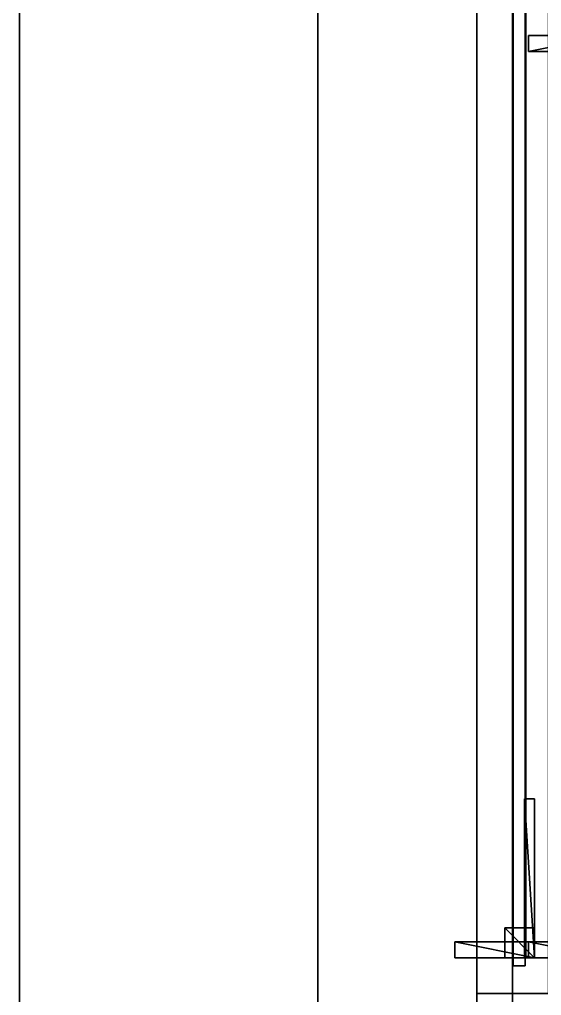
# Model space of a CAD drawing. Extents: x 0 to 3022, y -4615 to 0.
# Drawn here: x 0 to 262.5, y -2966.4 to -2475.4 of the extents above; entities that cross this region are included whole.
import ezdxf

# ---------------------------------------------------------------- set-up
doc = ezdxf.new("R2010")
doc.units = 0
for name, color, linetype in [('LAYER0', 7, 'CONTINUOUS'), ('LAYER1', 7, 'CONTINUOUS'), ('LAYER10', 253, 'CONTINUOUS'), ('LAYER11', 253, 'CONTINUOUS'), ('LAYER12', 253, 'CONTINUOUS'), ('LAYER13', 253, 'CONTINUOUS'), ('LAYER14', 253, 'CONTINUOUS'), ('LAYER15', 253, 'CONTINUOUS'), ('LAYER2', 7, 'CONTINUOUS'), ('LAYER3', 7, 'CONTINUOUS'), ('LAYER32', 7, 'CONTINUOUS'), ('LAYER4', 7, 'CONTINUOUS'), ('LAYER47', 253, 'CONTINUOUS'), ('LAYER494', 253, 'CONTINUOUS'), ('LAYER5', 7, 'CONTINUOUS'), ('LAYER502', 253, 'CONTINUOUS'), ('LAYER6', 7, 'CONTINUOUS'), ('LAYER660', 7, 'CONTINUOUS'), ('LAYER661', 7, 'CONTINUOUS'), ('LAYER662', 7, 'CONTINUOUS'), ('LAYER663', 7, 'CONTINUOUS'), ('LAYER702', 253, 'CONTINUOUS'), ('LAYER792', 253, 'CONTINUOUS'), ('LAYER8', 2, 'CONTINUOUS'), ('LAYER9', 7, 'CONTINUOUS')]:
    doc.layers.add(name, color=color, linetype=linetype)

msp = doc.modelspace()

# ---------------------------------------------------------------- linework, layer by layer
at = {"layer": 'LAYER0', "invisible_edges": 1}
for points in [[(2992, 0), (0, -4167.22), (0, 0), (2992, 0)], [(0, 0, 5), (0, -4167.22), (0, -4167.22, 5), (0, 0, 5)], [(0, -4167.22), (0, 0, 5), (0, 0), (0, -4167.22)], [(2992, -4162.78, 5), (0, 0, 5), (0, -4167.22, 5), (2992, -4162.78, 5)], [(0, 0, 5), (2992, -4162.78, 5), (2992, 0, 5), (0, 0, 5)], [(0, -4167.22), (2992, 0), (2992, -4162.78), (0, -4167.22)]]:
    msp.add_3dface(points, dxfattribs=at)
at = {"layer": 'LAYER1'}
for points, invisible_edges in [([(150, -150, 5), (0, -4167.22, 5), (0, 0, 5), (150, -150, 5)], 5), ([(0, 0, 2611), (0, -4167.22, 5), (0, -4167.22, 2611), (0, 0, 2611)], 1), ([(0, -4167.22, 5), (0, 0, 2611), (0, 0, 5), (0, -4167.22, 5)], 1), ([(0, -4167.22, 5), (150, -150, 5), (150, -4017, 5), (0, -4167.22, 5)], 5), ([(150, -150, 5), (150, -4017, 2611), (150, -4017, 5), (150, -150, 5)], 1), ([(150, -4017, 2611), (150, -150, 5), (150, -150, 2611), (150, -4017, 2611)], 1)]:
    msp.add_3dface(points, dxfattribs=dict(at, invisible_edges=invisible_edges))
at = {"layer": 'LAYER10'}
for points in [[(259, -2932.406, 2498), (244, -2932.406, 2498), (259, -2932.406, 2513), (259, -2932.406, 2498)], [(259, -2932.406, 2513), (244, -2932.406, 2498), (244, -2932.406, 2513), (259, -2932.406, 2513)], [(259, -2932.406, 2513), (244, -2932.406, 2513), (259, -2947.406, 2513), (259, -2932.406, 2513)], [(259, -2947.406, 2513), (244, -2932.406, 2513), (244, -2947.406, 2513), (259, -2947.406, 2513)], [(259, -2932.406, 2498), (259, -2947.406, 2498), (244, -2932.406, 2498), (259, -2932.406, 2498)], [(244, -2932.406, 2498), (259, -2947.406, 2498), (244, -2947.406, 2498), (244, -2932.406, 2498)], [(244, -2932.406, 2498), (244, -2947.406, 2498), (244, -2932.406, 2513), (244, -2932.406, 2498)], [(244, -2932.406, 2513), (244, -2947.406, 2498), (244, -2947.406, 2513), (244, -2932.406, 2513)], [(259, -2932.406, 2513), (259, -2947.406, 2513), (259, -2932.406, 2498), (259, -2932.406, 2513)], [(259, -2932.406, 2498), (259, -2947.406, 2513), (259, -2947.406, 2498), (259, -2932.406, 2498)], [(259, -2947.406, 2513), (244, -2947.406, 2513), (259, -2947.406, 2498), (259, -2947.406, 2513)], [(259, -2947.406, 2498), (244, -2947.406, 2513), (244, -2947.406, 2498), (259, -2947.406, 2498)]]:
    msp.add_3dface(points, dxfattribs=at)
at = {"layer": 'LAYER11'}
for points in [[(259, -2932.406, 2498), (244, -2932.406, 2498), (259, -2932.406, 2513), (259, -2932.406, 2498)], [(259, -2932.406, 2513), (244, -2932.406, 2498), (244, -2932.406, 2513), (259, -2932.406, 2513)], [(259, -2932.406, 2513), (244, -2932.406, 2513), (259, -2947.406, 2513), (259, -2932.406, 2513)], [(259, -2947.406, 2513), (244, -2932.406, 2513), (244, -2947.406, 2513), (259, -2947.406, 2513)], [(259, -2932.406, 2498), (259, -2947.406, 2498), (244, -2932.406, 2498), (259, -2932.406, 2498)], [(244, -2932.406, 2498), (259, -2947.406, 2498), (244, -2947.406, 2498), (244, -2932.406, 2498)], [(244, -2932.406, 2498), (244, -2947.406, 2498), (244, -2932.406, 2513), (244, -2932.406, 2498)], [(244, -2932.406, 2513), (244, -2947.406, 2498), (244, -2947.406, 2513), (244, -2932.406, 2513)], [(259, -2932.406, 2513), (259, -2947.406, 2513), (259, -2932.406, 2498), (259, -2932.406, 2513)], [(259, -2932.406, 2498), (259, -2947.406, 2513), (259, -2947.406, 2498), (259, -2932.406, 2498)], [(259, -2947.406, 2513), (244, -2947.406, 2513), (259, -2947.406, 2498), (259, -2947.406, 2513)], [(259, -2947.406, 2498), (244, -2947.406, 2513), (244, -2947.406, 2498), (259, -2947.406, 2498)]]:
    msp.add_3dface(points, dxfattribs=at)
at = {"layer": 'LAYER12'}
for points in [[(259, -2932.406, 2498), (244, -2932.406, 2498), (259, -2932.406, 2513), (259, -2932.406, 2498)], [(259, -2932.406, 2513), (244, -2932.406, 2498), (244, -2932.406, 2513), (259, -2932.406, 2513)], [(259, -2932.406, 2513), (244, -2932.406, 2513), (259, -2947.406, 2513), (259, -2932.406, 2513)], [(259, -2947.406, 2513), (244, -2932.406, 2513), (244, -2947.406, 2513), (259, -2947.406, 2513)], [(259, -2932.406, 2498), (259, -2947.406, 2498), (244, -2932.406, 2498), (259, -2932.406, 2498)], [(244, -2932.406, 2498), (259, -2947.406, 2498), (244, -2947.406, 2498), (244, -2932.406, 2498)], [(244, -2932.406, 2498), (244, -2947.406, 2498), (244, -2932.406, 2513), (244, -2932.406, 2498)], [(244, -2932.406, 2513), (244, -2947.406, 2498), (244, -2947.406, 2513), (244, -2932.406, 2513)], [(259, -2932.406, 2513), (259, -2947.406, 2513), (259, -2932.406, 2498), (259, -2932.406, 2513)], [(259, -2932.406, 2498), (259, -2947.406, 2513), (259, -2947.406, 2498), (259, -2932.406, 2498)], [(259, -2947.406, 2513), (244, -2947.406, 2513), (259, -2947.406, 2498), (259, -2947.406, 2513)], [(259, -2947.406, 2498), (244, -2947.406, 2513), (244, -2947.406, 2498), (259, -2947.406, 2498)]]:
    msp.add_3dface(points, dxfattribs=at)
at = {"layer": 'LAYER13'}
for points in [[(259, -2932.406, 2498), (244, -2932.406, 2498), (259, -2932.406, 2513), (259, -2932.406, 2498)], [(259, -2932.406, 2513), (244, -2932.406, 2498), (244, -2932.406, 2513), (259, -2932.406, 2513)], [(259, -2932.406, 2513), (244, -2932.406, 2513), (259, -2947.406, 2513), (259, -2932.406, 2513)], [(259, -2947.406, 2513), (244, -2932.406, 2513), (244, -2947.406, 2513), (259, -2947.406, 2513)], [(259, -2932.406, 2498), (259, -2947.406, 2498), (244, -2932.406, 2498), (259, -2932.406, 2498)], [(244, -2932.406, 2498), (259, -2947.406, 2498), (244, -2947.406, 2498), (244, -2932.406, 2498)], [(244, -2932.406, 2498), (244, -2947.406, 2498), (244, -2932.406, 2513), (244, -2932.406, 2498)], [(244, -2932.406, 2513), (244, -2947.406, 2498), (244, -2947.406, 2513), (244, -2932.406, 2513)], [(259, -2932.406, 2513), (259, -2947.406, 2513), (259, -2932.406, 2498), (259, -2932.406, 2513)], [(259, -2932.406, 2498), (259, -2947.406, 2513), (259, -2947.406, 2498), (259, -2932.406, 2498)], [(259, -2947.406, 2513), (244, -2947.406, 2513), (259, -2947.406, 2498), (259, -2947.406, 2513)], [(259, -2947.406, 2498), (244, -2947.406, 2513), (244, -2947.406, 2498), (259, -2947.406, 2498)]]:
    msp.add_3dface(points, dxfattribs=at)
at = {"layer": 'LAYER14'}
for points in [[(259, -2939.406, 2505), (219, -2939.406, 2505), (259, -2939.406, 2513), (259, -2939.406, 2505)], [(259, -2939.406, 2513), (219, -2939.406, 2505), (219, -2939.406, 2513), (259, -2939.406, 2513)], [(259, -2939.406, 2513), (219, -2939.406, 2513), (259, -2947.406, 2513), (259, -2939.406, 2513)], [(259, -2947.406, 2513), (219, -2939.406, 2513), (219, -2947.406, 2513), (259, -2947.406, 2513)], [(259, -2939.406, 2505), (259, -2947.406, 2505), (219, -2939.406, 2505), (259, -2939.406, 2505)], [(219, -2939.406, 2505), (259, -2947.406, 2505), (219, -2947.406, 2505), (219, -2939.406, 2505)], [(219, -2939.406, 2505), (219, -2947.406, 2505), (219, -2939.406, 2513), (219, -2939.406, 2505)], [(219, -2939.406, 2513), (219, -2947.406, 2505), (219, -2947.406, 2513), (219, -2939.406, 2513)], [(259, -2939.406, 2513), (259, -2947.406, 2513), (259, -2939.406, 2505), (259, -2939.406, 2513)], [(259, -2939.406, 2505), (259, -2947.406, 2513), (259, -2947.406, 2505), (259, -2939.406, 2505)], [(259, -2947.406, 2513), (219, -2947.406, 2513), (259, -2947.406, 2505), (259, -2947.406, 2513)], [(259, -2947.406, 2505), (219, -2947.406, 2513), (219, -2947.406, 2505), (259, -2947.406, 2505)]]:
    msp.add_3dface(points, dxfattribs=at)
at = {"layer": 'LAYER15'}
for points in [[(259, -2867.406, 2497), (254, -2867.406, 2497), (259, -2867.406, 2513), (259, -2867.406, 2497)], [(259, -2867.406, 2513), (254, -2867.406, 2497), (254, -2867.406, 2513), (259, -2867.406, 2513)], [(259, -2867.406, 2513), (254, -2867.406, 2513), (259, -2947.406, 2513), (259, -2867.406, 2513)], [(259, -2947.406, 2513), (254, -2867.406, 2513), (254, -2947.406, 2513), (259, -2947.406, 2513)], [(259, -2867.406, 2497), (259, -2947.406, 2497), (254, -2867.406, 2497), (259, -2867.406, 2497)], [(254, -2867.406, 2497), (259, -2947.406, 2497), (254, -2947.406, 2497), (254, -2867.406, 2497)], [(254, -2867.406, 2497), (254, -2947.406, 2497), (254, -2867.406, 2513), (254, -2867.406, 2497)], [(254, -2867.406, 2513), (254, -2947.406, 2497), (254, -2947.406, 2513), (254, -2867.406, 2513)], [(259, -2867.406, 2513), (259, -2947.406, 2513), (259, -2867.406, 2497), (259, -2867.406, 2513)], [(259, -2867.406, 2497), (259, -2947.406, 2513), (259, -2947.406, 2497), (259, -2867.406, 2497)], [(259, -2947.406, 2513), (254, -2947.406, 2513), (259, -2947.406, 2497), (259, -2947.406, 2513)], [(259, -2947.406, 2497), (254, -2947.406, 2513), (254, -2947.406, 2497), (259, -2947.406, 2497)]]:
    msp.add_3dface(points, dxfattribs=at)
at = {"layer": 'LAYER2', "invisible_edges": 1}
for points in [[(230, -1911.406, 2536), (230, -2947.406, 2416), (230, -2947.406, 2536), (230, -1911.406, 2536)], [(230, -2947.406, 2416), (230, -1911.406, 2536), (230, -1911.406, 2416), (230, -2947.406, 2416)], [(248, -1911.406, 2416), (230, -2947.406, 2416), (230, -1911.406, 2416), (248, -1911.406, 2416)], [(230, -2947.406, 2416), (248, -1911.406, 2416), (248, -2947.406, 2416), (230, -2947.406, 2416)], [(248, -2947.406, 2536), (230, -1911.406, 2536), (230, -2947.406, 2536), (248, -2947.406, 2536)], [(230, -1911.406, 2536), (248, -2947.406, 2536), (248, -1911.406, 2536), (230, -1911.406, 2536)], [(248, -1911.406, 2416), (248, -2947.406, 2536), (248, -2947.406, 2416), (248, -1911.406, 2416)], [(248, -2947.406, 2536), (248, -1911.406, 2416), (248, -1911.406, 2536), (248, -2947.406, 2536)], [(248, -2947.406, 2536), (230, -2947.406, 2416), (248, -2947.406, 2416), (248, -2947.406, 2536)], [(230, -2947.406, 2416), (248, -2947.406, 2536), (230, -2947.406, 2536), (230, -2947.406, 2416)]]:
    msp.add_3dface(points, dxfattribs=at)
at = {"layer": 'LAYER3', "invisible_edges": 1}
for points in [[(230, -2947.406, 2554), (700, -1911.406, 2554), (230, -1911.406, 2554), (230, -2947.406, 2554)], [(700, -1911.406, 2554), (230, -2947.406, 2554), (700, -2947.406, 2554), (700, -1911.406, 2554)], [(230, -1911.406, 2536), (230, -2947.406, 2554), (230, -1911.406, 2554), (230, -1911.406, 2536)], [(230, -2947.406, 2554), (230, -1911.406, 2536), (230, -2947.406, 2536), (230, -2947.406, 2554)], [(700, -2947.406, 2536), (230, -1911.406, 2536), (700, -1911.406, 2536), (700, -2947.406, 2536)], [(230, -1911.406, 2536), (700, -2947.406, 2536), (230, -2947.406, 2536), (230, -1911.406, 2536)], [(230, -2947.406, 2554), (700, -2947.406, 2536), (700, -2947.406, 2554), (230, -2947.406, 2554)], [(700, -2947.406, 2536), (230, -2947.406, 2554), (230, -2947.406, 2536), (700, -2947.406, 2536)]]:
    msp.add_3dface(points, dxfattribs=at)
at = {"layer": 'LAYER32', "invisible_edges": 1}
for points in [[(254.6, -1911.406, 2181), (680, -2947.406, 2181), (254.6, -2947.406, 2181), (254.6, -1911.406, 2181)], [(680, -2947.406, 2181), (254.6, -1911.406, 2181), (680, -1911.406, 2181), (680, -2947.406, 2181)], [(254.6, -2947.406, 2199), (254.6, -1911.406, 2181), (254.6, -2947.406, 2181), (254.6, -2947.406, 2199)], [(254.6, -1911.406, 2181), (254.6, -2947.406, 2199), (254.6, -1911.406, 2199), (254.6, -1911.406, 2181)], [(680, -1911.406, 2199), (254.6, -2947.406, 2199), (680, -2947.406, 2199), (680, -1911.406, 2199)], [(254.6, -2947.406, 2199), (680, -1911.406, 2199), (254.6, -1911.406, 2199), (254.6, -2947.406, 2199)], [(254.6, -2947.406, 2199), (680, -2947.406, 2181), (680, -2947.406, 2199), (254.6, -2947.406, 2199)], [(680, -2947.406, 2181), (254.6, -2947.406, 2199), (254.6, -2947.406, 2181), (680, -2947.406, 2181)]]:
    msp.add_3dface(points, dxfattribs=at)
at = {"layer": 'LAYER4', "invisible_edges": 1}
for points in [[(230, -1911.406, 1826), (700, -2947.406, 1826), (230, -2947.406, 1826), (230, -1911.406, 1826)], [(700, -2947.406, 1826), (230, -1911.406, 1826), (700, -1911.406, 1826), (700, -2947.406, 1826)], [(230, -2947.406, 1844), (230, -1911.406, 1826), (230, -2947.406, 1826), (230, -2947.406, 1844)], [(230, -1911.406, 1826), (230, -2947.406, 1844), (230, -1911.406, 1844), (230, -1911.406, 1826)], [(700, -1911.406, 1844), (230, -2947.406, 1844), (700, -2947.406, 1844), (700, -1911.406, 1844)], [(230, -2947.406, 1844), (700, -1911.406, 1844), (230, -1911.406, 1844), (230, -2947.406, 1844)], [(230, -2947.406, 1844), (700, -2947.406, 1826), (700, -2947.406, 1844), (230, -2947.406, 1844)], [(700, -2947.406, 1826), (230, -2947.406, 1844), (230, -2947.406, 1826), (700, -2947.406, 1826)]]:
    msp.add_3dface(points, dxfattribs=at)
at = {"layer": 'LAYER47', "invisible_edges": 1}
for points in [[(230, -2965.406, 1823), (700, -285.4058, 1823), (230, -285.4058, 1823), (230, -2965.406, 1823)], [(700, -285.4058, 1823), (230, -2965.406, 1823), (700, -2965.406, 1823), (700, -285.4058, 1823)], [(230, -285.4058, 1805), (230, -2965.406, 1823), (230, -285.4058, 1823), (230, -285.4058, 1805)], [(230, -2965.406, 1823), (230, -285.4058, 1805), (230, -2965.406, 1805), (230, -2965.406, 1823)], [(700, -2965.406, 1805), (230, -285.4058, 1805), (700, -285.4058, 1805), (700, -2965.406, 1805)], [(230, -285.4058, 1805), (700, -2965.406, 1805), (230, -2965.406, 1805), (230, -285.4058, 1805)], [(230, -2965.406, 1823), (700, -2965.406, 1805), (700, -2965.406, 1823), (230, -2965.406, 1823)], [(700, -2965.406, 1805), (230, -2965.406, 1823), (230, -2965.406, 1805), (700, -2965.406, 1805)]]:
    msp.add_3dface(points, dxfattribs=at)
at = {"layer": 'LAYER494'}
for points in [[(296.0001, -2939.406, 467.5), (256.0001, -2939.406, 467.5), (296.0001, -2939.406, 475.5), (296.0001, -2939.406, 467.5)], [(296.0001, -2939.406, 475.5), (256.0001, -2939.406, 467.5), (256.0001, -2939.406, 475.5), (296.0001, -2939.406, 475.5)], [(296.0001, -2939.406, 475.5), (256.0001, -2939.406, 475.5), (296.0001, -2947.406, 475.5), (296.0001, -2939.406, 475.5)], [(296.0001, -2947.406, 475.5), (256.0001, -2939.406, 475.5), (256.0001, -2947.406, 475.5), (296.0001, -2947.406, 475.5)], [(296.0001, -2939.406, 467.5), (296.0001, -2947.406, 467.5), (256.0001, -2939.406, 467.5), (296.0001, -2939.406, 467.5)], [(256.0001, -2939.406, 467.5), (296.0001, -2947.406, 467.5), (256.0001, -2947.406, 467.5), (256.0001, -2939.406, 467.5)], [(256.0001, -2939.406, 467.5), (256.0001, -2947.406, 467.5), (256.0001, -2939.406, 475.5), (256.0001, -2939.406, 467.5)], [(256.0001, -2939.406, 475.5), (256.0001, -2947.406, 467.5), (256.0001, -2947.406, 475.5), (256.0001, -2939.406, 475.5)], [(296.0001, -2947.406, 475.5), (256.0001, -2947.406, 475.5), (296.0001, -2947.406, 467.5), (296.0001, -2947.406, 475.5)], [(296.0001, -2947.406, 467.5), (256.0001, -2947.406, 475.5), (256.0001, -2947.406, 467.5), (296.0001, -2947.406, 467.5)]]:
    msp.add_3dface(points, dxfattribs=at)
at = {"layer": 'LAYER5', "invisible_edges": 1}
for points in [[(248.3, -2951.406, 1840), (248.3, -1907.406, 2540), (248.3, -1907.406, 1840), (248.3, -2951.406, 1840)], [(248.3, -1907.406, 2540), (248.3, -2951.406, 1840), (248.3, -2951.406, 2540), (248.3, -1907.406, 2540)], [(254.3, -2951.406, 2540), (248.3, -1907.406, 2540), (248.3, -2951.406, 2540), (254.3, -2951.406, 2540)], [(248.3, -1907.406, 2540), (254.3, -2951.406, 2540), (254.3, -1907.406, 2540), (248.3, -1907.406, 2540)], [(254.3, -1907.406, 1840), (248.3, -2951.406, 1840), (248.3, -1907.406, 1840), (254.3, -1907.406, 1840)], [(248.3, -2951.406, 1840), (254.3, -1907.406, 1840), (254.3, -2951.406, 1840), (248.3, -2951.406, 1840)], [(254.3, -2951.406, 2540), (254.3, -1907.406, 1840), (254.3, -1907.406, 2540), (254.3, -2951.406, 2540)], [(254.3, -1907.406, 1840), (254.3, -2951.406, 2540), (254.3, -2951.406, 1840), (254.3, -1907.406, 1840)], [(248.3, -2951.406, 1840), (254.3, -2951.406, 2540), (248.3, -2951.406, 2540), (248.3, -2951.406, 1840)], [(254.3, -2951.406, 2540), (248.3, -2951.406, 1840), (254.3, -2951.406, 1840), (254.3, -2951.406, 2540)]]:
    msp.add_3dface(points, dxfattribs=at)
at = {"layer": 'LAYER502'}
for points in [[(296.0001, -2483.406, 475.5), (256.0001, -2491.406, 475.5), (296.0001, -2491.406, 475.5), (296.0001, -2483.406, 475.5)], [(256.0001, -2483.406, 475.5), (256.0001, -2491.406, 475.5), (296.0001, -2483.406, 475.5), (256.0001, -2483.406, 475.5)], [(296.0001, -2483.406, 467.5), (256.0001, -2483.406, 475.5), (296.0001, -2483.406, 475.5), (296.0001, -2483.406, 467.5)], [(256.0001, -2483.406, 467.5), (256.0001, -2483.406, 475.5), (296.0001, -2483.406, 467.5), (256.0001, -2483.406, 467.5)], [(256.0001, -2491.406, 467.5), (296.0001, -2483.406, 467.5), (296.0001, -2491.406, 467.5), (256.0001, -2491.406, 467.5)], [(256.0001, -2483.406, 467.5), (296.0001, -2483.406, 467.5), (256.0001, -2491.406, 467.5), (256.0001, -2483.406, 467.5)], [(256.0001, -2491.406, 475.5), (256.0001, -2483.406, 467.5), (256.0001, -2491.406, 467.5), (256.0001, -2491.406, 475.5)], [(256.0001, -2483.406, 475.5), (256.0001, -2483.406, 467.5), (256.0001, -2491.406, 475.5), (256.0001, -2483.406, 475.5)], [(296.0001, -2491.406, 475.5), (256.0001, -2491.406, 467.5), (296.0001, -2491.406, 467.5), (296.0001, -2491.406, 475.5)], [(256.0001, -2491.406, 475.5), (256.0001, -2491.406, 467.5), (296.0001, -2491.406, 475.5), (256.0001, -2491.406, 475.5)]]:
    msp.add_3dface(points, dxfattribs=at)
at = {"layer": 'LAYER6', "invisible_edges": 1}
for points in [[(230, -2947.406, 2555), (700, -2947.406, 1825), (230, -2947.406, 1825), (230, -2947.406, 2555)], [(700, -2947.406, 1825), (230, -2947.406, 2555), (700, -2947.406, 2555), (700, -2947.406, 1825)], [(230, -2965.406, 1825), (700, -2947.406, 1825), (700, -2965.406, 1825), (230, -2965.406, 1825)], [(700, -2947.406, 1825), (230, -2965.406, 1825), (230, -2947.406, 1825), (700, -2947.406, 1825)], [(230, -2947.406, 2555), (700, -2965.406, 2555), (700, -2947.406, 2555), (230, -2947.406, 2555)], [(700, -2965.406, 2555), (230, -2947.406, 2555), (230, -2965.406, 2555), (700, -2965.406, 2555)], [(230, -2965.406, 1825), (230, -2947.406, 2555), (230, -2947.406, 1825), (230, -2965.406, 1825)], [(230, -2947.406, 2555), (230, -2965.406, 1825), (230, -2965.406, 2555), (230, -2947.406, 2555)], [(700, -2965.406, 2555), (230, -2965.406, 1825), (700, -2965.406, 1825), (700, -2965.406, 2555)], [(230, -2965.406, 1825), (700, -2965.406, 2555), (230, -2965.406, 2555), (230, -2965.406, 1825)]]:
    msp.add_3dface(points, dxfattribs=at)
at = {"layer": 'LAYER660', "invisible_edges": 1}
for points in [[(230, -150, 5), (150, -4017, 5), (150, -150, 5), (230, -150, 5)], [(150, -4017, 5), (230, -150, 5), (230, -4017, 5), (150, -4017, 5)], [(150, -150, 2611), (150, -4017, 5), (150, -4017, 2611), (150, -150, 2611)], [(150, -4017, 5), (150, -150, 2611), (150, -150, 5), (150, -4017, 5)], [(230, -4017, 2611), (150, -150, 2611), (150, -4017, 2611), (230, -4017, 2611)], [(150, -150, 2611), (230, -4017, 2611), (230, -150, 2611), (150, -150, 2611)], [(230, -150, 5), (230, -4017, 2611), (230, -4017, 5), (230, -150, 5)], [(230, -4017, 2611), (230, -150, 5), (230, -150, 2611), (230, -4017, 2611)]]:
    msp.add_3dface(points, dxfattribs=at)
at = {"layer": 'LAYER661', "invisible_edges": 1}
for points in [[(230, -285.4063, 1805), (230, -2985.406, 1750), (230, -2985.406, 1805), (230, -285.4063, 1805)], [(230, -2985.406, 1750), (230, -285.4063, 1805), (230, -285.4063, 1750), (230, -2985.406, 1750)], [(248, -285.4063, 1735), (230, -2985.406, 1750), (230, -285.4063, 1750), (248, -285.4063, 1735)], [(230, -2985.406, 1750), (248, -285.4063, 1735), (248, -2985.406, 1735), (230, -2985.406, 1750)], [(248, -2985.406, 1805), (230, -285.4063, 1805), (230, -2985.406, 1805), (248, -2985.406, 1805)], [(230, -285.4063, 1805), (248, -2985.406, 1805), (248, -285.4063, 1805), (230, -285.4063, 1805)], [(248, -285.4063, 1735), (248, -2985.406, 1805), (248, -2985.406, 1735), (248, -285.4063, 1735)], [(248, -2985.406, 1805), (248, -285.4063, 1735), (248, -285.4063, 1805), (248, -2985.406, 1805)]]:
    msp.add_3dface(points, dxfattribs=at)
at = {"layer": 'LAYER662', "invisible_edges": 1}
for points in [[(230, -285.4063, 1751), (248, -2985.406, 1736), (248, -285.4063, 1736), (230, -285.4063, 1751)], [(248, -2985.406, 1736), (230, -285.4063, 1751), (230, -2985.406, 1751), (248, -2985.406, 1736)], [(230, -2985.406, 1681), (248, -285.4063, 1681), (248, -2985.406, 1681), (230, -2985.406, 1681)], [(248, -285.4063, 1681), (230, -2985.406, 1681), (230, -285.4063, 1681), (248, -285.4063, 1681)], [(230, -285.4063, 1751), (230, -2985.406, 1681), (230, -2985.406, 1751), (230, -285.4063, 1751)], [(230, -2985.406, 1681), (230, -285.4063, 1751), (230, -285.4063, 1681), (230, -2985.406, 1681)], [(248, -285.4063, 1681), (248, -2985.406, 1736), (248, -2985.406, 1681), (248, -285.4063, 1681)], [(248, -2985.406, 1736), (248, -285.4063, 1681), (248, -285.4063, 1736), (248, -2985.406, 1736)]]:
    msp.add_3dface(points, dxfattribs=at)
at = {"layer": 'LAYER663', "invisible_edges": 1}
for points in [[(230, -295.4063, 105), (230, -2965.406, 5), (230, -2965.406, 105), (230, -295.4063, 105)], [(230, -2965.406, 5), (230, -295.4063, 105), (230, -295.4063, 5), (230, -2965.406, 5)], [(248, -295.4063, 5), (230, -2965.406, 5), (230, -295.4063, 5), (248, -295.4063, 5)], [(230, -2965.406, 5), (248, -295.4063, 5), (248, -2965.406, 5), (230, -2965.406, 5)], [(248, -2965.406, 105), (230, -295.4063, 105), (230, -2965.406, 105), (248, -2965.406, 105)], [(230, -295.4063, 105), (248, -2965.406, 105), (248, -295.4063, 105), (230, -295.4063, 105)], [(248, -295.4063, 5), (248, -2965.406, 105), (248, -2965.406, 5), (248, -295.4063, 5)], [(248, -2965.406, 105), (248, -295.4063, 5), (248, -295.4063, 105), (248, -2965.406, 105)], [(248, -2965.406, 105), (230, -2965.406, 5), (248, -2965.406, 5), (248, -2965.406, 105)], [(230, -2965.406, 5), (248, -2965.406, 105), (230, -2965.406, 105), (230, -2965.406, 5)]]:
    msp.add_3dface(points, dxfattribs=at)
at = {"layer": 'LAYER702', "invisible_edges": 1}
for points in [[(230, -2983.406, 5), (700, -2965.406, 5), (700, -2983.406, 5), (230, -2983.406, 5)], [(700, -2965.406, 5), (230, -2983.406, 5), (230, -2965.406, 5), (700, -2965.406, 5)], [(230, -2965.406, 2555), (700, -2983.406, 2555), (700, -2965.406, 2555), (230, -2965.406, 2555)], [(700, -2983.406, 2555), (230, -2965.406, 2555), (230, -2983.406, 2555), (700, -2983.406, 2555)], [(230, -2965.406, 2555), (230, -2983.406, 5), (230, -2983.406, 2555), (230, -2965.406, 2555)], [(230, -2983.406, 5), (230, -2965.406, 2555), (230, -2965.406, 5), (230, -2983.406, 5)], [(700, -2965.406, 5), (230, -2965.406, 2555), (700, -2965.406, 2555), (700, -2965.406, 5)], [(230, -2965.406, 2555), (700, -2965.406, 5), (230, -2965.406, 5), (230, -2965.406, 2555)]]:
    msp.add_3dface(points, dxfattribs=at)
at = {"layer": 'LAYER792', "invisible_edges": 1}
for points in [[(248.0001, -2965.406, 1805), (248.0001, -1555.406, 5), (248.0001, -2965.406, 5), (248.0001, -2965.406, 1805)], [(248.0001, -1555.406, 5), (248.0001, -2965.406, 1805), (248.0001, -1555.406, 1805), (248.0001, -1555.406, 5)], [(266.0001, -2965.406, 5), (248.0001, -1555.406, 5), (266.0001, -1555.406, 5), (266.0001, -2965.406, 5)], [(248.0001, -1555.406, 5), (266.0001, -2965.406, 5), (248.0001, -2965.406, 5), (248.0001, -1555.406, 5)], [(248.0001, -2965.406, 1805), (266.0001, -1555.406, 1805), (248.0001, -1555.406, 1805), (248.0001, -2965.406, 1805)], [(266.0001, -1555.406, 1805), (248.0001, -2965.406, 1805), (266.0001, -2965.406, 1805), (266.0001, -1555.406, 1805)], [(266.0001, -2965.406, 5), (248.0001, -2965.406, 1805), (248.0001, -2965.406, 5), (266.0001, -2965.406, 5)], [(248.0001, -2965.406, 1805), (266.0001, -2965.406, 5), (266.0001, -2965.406, 1805), (248.0001, -2965.406, 1805)]]:
    msp.add_3dface(points, dxfattribs=at)
at = {"layer": 'LAYER8'}
for points in [[(259, -2867.406, 2490), (254, -2867.406, 2490), (259, -2867.406, 2513), (259, -2867.406, 2490)], [(259, -2867.406, 2513), (254, -2867.406, 2490), (254, -2867.406, 2513), (259, -2867.406, 2513)], [(259, -2867.406, 2513), (254, -2867.406, 2513), (259, -2947.406, 2513), (259, -2867.406, 2513)], [(259, -2947.406, 2513), (254, -2867.406, 2513), (254, -2947.406, 2513), (259, -2947.406, 2513)], [(259, -2867.406, 2490), (259, -2947.406, 2490), (254, -2867.406, 2490), (259, -2867.406, 2490)], [(254, -2867.406, 2490), (259, -2947.406, 2490), (254, -2947.406, 2490), (254, -2867.406, 2490)], [(254, -2867.406, 2490), (254, -2947.406, 2490), (254, -2867.406, 2513), (254, -2867.406, 2490)], [(254, -2867.406, 2513), (254, -2947.406, 2490), (254, -2947.406, 2513), (254, -2867.406, 2513)], [(259, -2867.406, 2513), (259, -2947.406, 2513), (259, -2867.406, 2490), (259, -2867.406, 2513)], [(259, -2867.406, 2490), (259, -2947.406, 2513), (259, -2947.406, 2490), (259, -2867.406, 2490)], [(259, -2947.406, 2513), (254, -2947.406, 2513), (259, -2947.406, 2490), (259, -2947.406, 2513)], [(259, -2947.406, 2490), (254, -2947.406, 2513), (254, -2947.406, 2490), (259, -2947.406, 2490)]]:
    msp.add_3dface(points, dxfattribs=at)
at = {"layer": 'LAYER9', "invisible_edges": 1}
for points in [[(254, -2947.406, 2513), (259, -2867.406, 2513), (254, -2867.406, 2513), (254, -2947.406, 2513)], [(259, -2867.406, 2513), (254, -2947.406, 2513), (259, -2947.406, 2513), (259, -2867.406, 2513)], [(254, -2867.406, 2490), (259, -2867.406, 2513), (259, -2867.406, 2490), (254, -2867.406, 2490)], [(259, -2867.406, 2513), (254, -2867.406, 2490), (254, -2867.406, 2513), (259, -2867.406, 2513)], [(259, -2947.406, 2490), (254, -2867.406, 2490), (259, -2867.406, 2490), (259, -2947.406, 2490)], [(254, -2867.406, 2490), (259, -2947.406, 2490), (254, -2947.406, 2490), (254, -2867.406, 2490)], [(254, -2867.406, 2490), (254, -2947.406, 2513), (254, -2867.406, 2513), (254, -2867.406, 2490)], [(254, -2947.406, 2513), (254, -2867.406, 2490), (254, -2947.406, 2490), (254, -2947.406, 2513)], [(259, -2947.406, 2490), (259, -2867.406, 2513), (259, -2947.406, 2513), (259, -2947.406, 2490)], [(259, -2867.406, 2513), (259, -2947.406, 2490), (259, -2867.406, 2490), (259, -2867.406, 2513)], [(254, -2947.406, 2513), (259, -2947.406, 2490), (259, -2947.406, 2513), (254, -2947.406, 2513)], [(259, -2947.406, 2490), (254, -2947.406, 2513), (254, -2947.406, 2490), (259, -2947.406, 2490)]]:
    msp.add_3dface(points, dxfattribs=at)

# ---------------------------------------------------------------- meshes
at = {"layer": 'LAYER1'}
mesh = msp.add_polymesh((5, 2), dxfattribs=at)
for k, corner in enumerate([(2842, -150, 2611), (150, -150, 2611), (2842, -4013, 2611), (2842, -150, 2611), (150, -4017, 2611), (2842, -4013, 2611), (150, -150, 2611), (150, -4017, 2611), (0, 0, 2611), (0, -4167.223, 2611)]):
    mesh.set_mesh_vertex(divmod(k, 2), corner)

doc.saveas('drawing.dxf')
